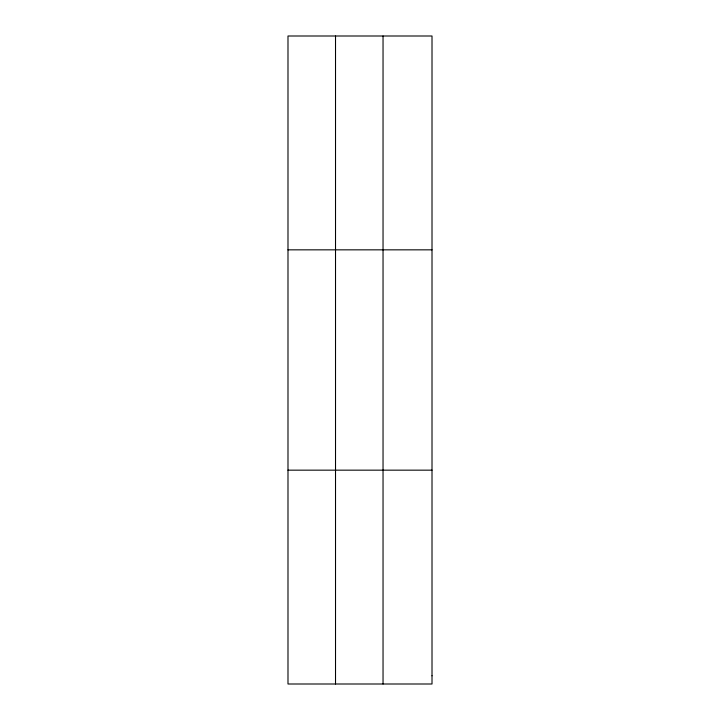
<?xml version="1.0" encoding="UTF-8"?>
<svg xmlns="http://www.w3.org/2000/svg" width="720" height="720" viewBox="0 0 720 720"><rect width="100%" height="100%" fill="white"/><g stroke="black" fill="none" stroke-linecap="round" stroke-linejoin="round"><path stroke-width="1.08" d="M335.52 684L335.52 36M383.04 684L383.04 36M287.991 249.84L432.009 249.84M287.991 470.16L432.009 470.16M432.009 675.774L432.009 684L287.991 684L287.991 36L432.009 36L432.009 675.774"/></g></svg>
